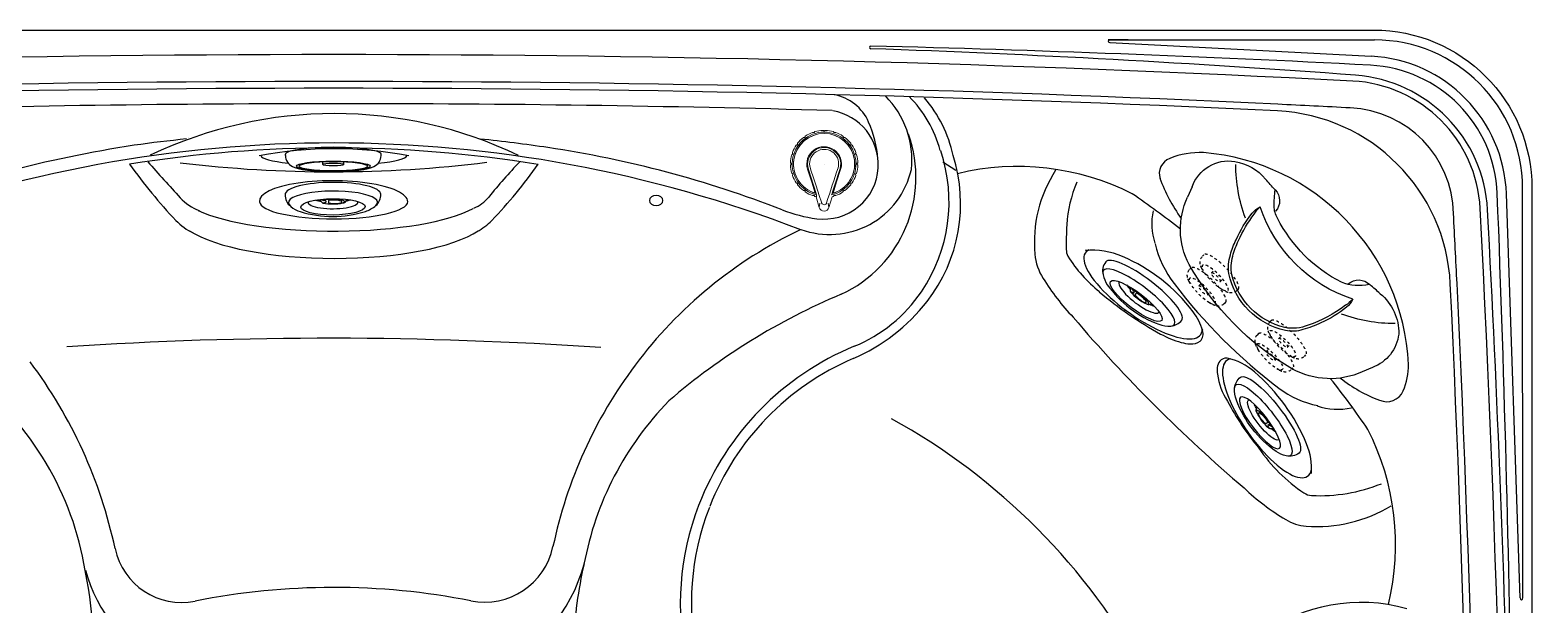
# Model space of a CAD drawing. Header units: inches. Extents: x 0 to 89, y -22 to 129.
# Drawn here: x 33.1 to 88.9, y 67.5 to 88.9 of the extents above; entities that cross this region are included whole.
import ezdxf

# ---------------------------------------------------------------- set-up
doc = ezdxf.new("R2010")
doc.units = ezdxf.units.IN
doc.header["$MEASUREMENT"] = 0
doc.linetypes.add('HIDDEN', pattern=[0.1875, 0.0625, -0.0625, 0.0625])
doc.layers.add('1', color=4, linetype='Continuous')
doc.layers.add('clean', color=1, linetype='Continuous')

# ---------------------------------------------------------------- blocks, each defined once
blk = doc.blocks.new('HIDMIN')
at = {"layer": '1', "color": 3, "linetype": 'HIDDEN', "ltscale": 0.5}
for p, q in [((0.236356685516391, 0.9010129556122166), (0.3163020652977622, 0.9007525774996168)), ((0.5058026160121543, 0.2273658355886639), (0.4253463749518502, 0.2276297921431407)), ((0.5171570719015506, -0.230719735823719), (0.4238435667347318, -0.23041359784132)), ((0.2304396751934306, -0.9025429581249043), (0.3103850549748017, -0.902803336237497))]:
    blk.add_line(p, q, dxfattribs=at)
for centre, radius, start, end in [((0.3096049180361007, 0.5890097520907176), 0.3114639775610698, 30.27087461294235, 88.76285393969697), ((0.2013169089681313, 0.4835603644320798), 0.4595934255637201, 14.60383785448276, 34.8240888564348), ((-1.668702907865274, -0.003677073623244098), 2.39204638395426, 348.1275426584984, 14.60383785448572), ((-0.1768695107352372, -0.3173067687629541), 0.867602068649197, 332.1339116837107, 348.1275426584984), ((0.3075017148589936, -0.5902531910280686), 0.3121760650329553, 270.5202515535206, 334.8692595429664)]:
    blk.add_arc(centre, radius, start, end, dxfattribs=at)
at = {"layer": '1', "color": 3, "linetype": 'HIDDEN', "ltscale": 0.5, "extrusion": (0, 0, -1)}
for centre, major_axis, ratio, start_param, end_param in [((0.2333981803549108, -0.0007650012563473751), (0.002958505489128493, 0.9017779568674892), 0.2588200079833026, 3.141586493185122, 6.283185305775769), ((0.5457577790245125, -0.00178977400734226), (0.002187163073893778, 0.6666662241523227), 0.2637641956731417, 8.735609790928956, 13.26143311362753), ((0.5114798439568489, -0.001676950117527554), (-0.005677227944686557, 0.2290427857061918), 0.2624851506142757, 3.141592653589542, 9.424777960769127)]:
    blk.add_ellipse(centre, major_axis=major_axis, ratio=ratio, start_param=start_param, end_param=end_param, dxfattribs=at)
blk = doc.blocks.new('M-JET')
at = {"layer": '1', "color": 3}
blk.add_line((0.668325927030196, -0.1699498365567251), (0.7626681535243165, -0.1699498365566683), dxfattribs=at)
at = {"layer": '1'}
for centre, radius, start, end in [((0.4606413107800336, 1.241504694744094), 0.5350833296088757, 41.31427020583877, 91.37735357126908), ((0.05017635314032987, 0.8807212454143496), 1.081568625623702, 17.2791514325658, 41.31427020583877), ((-2.799553300596699, -0.005733286730844611), 4.065988290642156, 342.7208485674342, 17.2791514325658), ((0.4616114841076637, -1.24654576890498), 0.529996226123443, 268.5324978352554, 323.2495683956618), ((0.163397270532414, -0.9274070177303315), 0.9629964193397427, 318.6467196641093, 342.7208485674373)]:
    blk.add_arc(centre, radius, start, end, dxfattribs=at)
at = {"layer": '1', "color": 3}
for centre, radius, start, end in [((-1.573447971192763, -0.0004851916829125003), 2.300539495803602, 12.43253099841732, 15.27026772647051), ((-1.552478291752323, -0.0004851916829125003), 2.300539495803602, 12.11154513120438, 16.4280170190976), ((2.328586929481617, -0.004171709372144505), 1.701467421604477, 167.0391293120788, 191.8275269342772), ((0.6416374491014949, 0.4081147637620006), 0.09223116684332205, 55.77666249890256, 95.75668968882906), ((0.7606191746555169, 0.3566944521147093), 0.09250898004031326, 123.222310274932, 167.0391293120756), ((0.6102738783359314, 0.352617055780172), 0.1558485063685145, 5.324063276921073, 57.71816651785442), ((0.7164428352609775, 0.424145636473952), 0.01187889115431023, 56.77768972505176, 123.222310274913), ((0.6210002636789795, 0.3277518089648197), 0.1473101878633822, 6.646560226044689, 46.2047719152308), ((-0.445179285214806, 0.06910086681693883), 1.231276034872796, 348.8049997518871, 7.14982592354835), ((-1.051081568360416, -0.003038109620547402), 1.853853554344349, 348.4836872359049, 11.51631276408866), ((0.498796769256046, -0.3188313497111039), 0.1715224839035704, 319.9043378714484, 349.0420292048416), ((0.1375016161018721, 0.4531242514560745), 1.05794841934391, 297.9844813647137, 303.5018700521883), ((-1.573447971192763, -0.0004851916829125003), 2.300539495803602, 345.0347705873045, 348.6312219911843), ((-1.552478291752323, -0.0004851916829125003), 2.300539495803602, 343.7971742042809, 349.0062916965898), ((1.155476880374238, -0.4459771968572568), 0.4973533153183822, 157.6380415717971, 169.0420292048383), ((0.7127994772204147, -0.2638624914541765), 0.01867905322874366, 13.78940941273339, 157.6380415717899), ((0.6589078401281085, -0.334578761205421), 0.1133106651707693, 303.501870052191, 340.0963048058276), ((-6.160343083201894, -1.950721203623573), 7.095795766319625, 12.92286605516942, 13.78940941273339)]:
    blk.add_arc(centre, radius, start, end, dxfattribs=at)
at = {"layer": '1'}
blk.add_ellipse((0.4479089009738004, 3.262979129203813e-05), major_axis=(0.0001294093216870351, -1.776400792199752), ratio=0.2521440560827259, start_param=3.141592653589793, end_param=6.282607469508048, dxfattribs=at)
at = {"layer": '1', "color": 3}
for centre, major_axis, ratio, start_param, end_param in [((0.7472735866924722, 0.001352268492212261), (-0.0003485044133302035, 1.655086482950343), 0.2575165989649531, 6.007199458804998, 9.756158088143565), ((0.7314773524744851, 4.980743341320704e-05), (0.0003860828975916774, 0.927458190431082), 0.2676186437424365, 3.108708292000126, 6.351347307790136), ((0.7246195881530184, 0.01392090259827228), (0, 0.3131717088179471), 0.2220556683473391, 5.440613275855194, 8.481483499261588)]:
    blk.add_ellipse(centre, major_axis=major_axis, ratio=ratio, start_param=start_param, end_param=end_param, dxfattribs=at)
blk.add_ellipse((0.9102649291999114, 0.0003626259792213204), major_axis=(-0.004993503256741862, 1.191305084608643), ratio=0.2553265635919512, dxfattribs=at)
blk = doc.blocks.new('HHPILLOW')
at = {"layer": '1', "color": 4, "linetype": 'Continuous'}
for p, q in [((-2.493662856348354, 4.753440000292542), (-2.105674256348355, 4.600845000292548)), ((-2.493535056348177, -4.721047999707391), (-2.104629956348356, -4.568089999707457))]:
    blk.add_line(p, q, dxfattribs=at)
for centre, radius, start, end in [((-3.119004480416805, 3.459933230967845), 1.436736548251412, 64.19870674311935, 144.2451829579542), ((-3.046013074246378, 1.97333275746886), 2.790709171274251, 17.21278817419931, 70.30863569432098), ((-2.775510644526026, 3.212609205210594), 1.860006189274408, 144.2451829579545, 185.5942556030285), ((-10.99441199381275, 2.407570811759829), 6.398227653638791, 0.8252452733079668, 5.594255603028535), ((-10.49181935035516, 0), 10.49181935035516, 345.3047972418675, 15.47362786403677), ((-4.010785977012585, 2.50816465960218), 0.5861228147119968, 180.8252452733078, 266.9136513492448), ((-7.360403336172316, -1.092366797708202), 4.530513219578506, 44.7353245835756, 52.33768680706847), ((-3.671249686693427, 1.427680425685203), 1.017060497694795, 75.13863876116727, 94.72266359589366), ((-4.229530244427762, -3.122801297396499), 5.59356530952322, 69.8471983880498, 81.54951745679234), ((-4.762941381420456, 1.481207604623073), 0.8739993319092445, 13.58559010926897, 44.7353245835756), ((-9.079296851456325, 0.002766516183061896), 5.43337025035915, 342.019837563144, 18.05253914430314), ((-3.656439884655223, -1.561218937882739), 3.930143527169514, 60.85987769514308, 69.8471983880498), ((-2.481550809332161, 0.5461660116369345), 1.517378378056258, 34.44500970583191, 60.85987769514308), ((-3.534976419895143, 0.01605033516303678), 2.690629813737361, 328.9514312109356, 31.06438648313755), ((-5.476981758617837, -1.002620195299642), 1.70341256026332, 301.6980798579719, 336.9533845754468), ((-2.51206816861577, -0.492755693265071), 1.554554322597792, 293.0023584904462, 325.5708079882411), ((-4.003316947791051, -2.480668104789078), 0.591956896565789, 93.7208307348171, 179.9264290603185), ((-4.133094337513969, 2.742415530218985), 5.170965863734945, 278.0715625138498, 295.5287253823751), ((-80.29190557129641, 1.855028273967328), 75.82065550482886, 356.3386680349637, 356.7224094113108), ((-3.709021773285203, -1.149635383012711), 1.264283361323205, 267.6769354812565, 283.8190420852181), ((-3.152735730338682, -1.832809565125114), 2.929212312086789, 290.9658518163026, 343.5656369317051), ((-2.737128605431531, -3.16569070989361), 1.897329023735506, 174.5894660761836, 226.1126998811895), ((-3.118934661575695, -3.349291592975266), 1.507594211195228, 231.7422641605146, 294.508790775817)]:
    blk.add_arc(centre, radius, start, end, dxfattribs=at)
at = {"layer": '1', "color": 3, "linetype": 'Continuous'}
for centre, radius, start, end in [((-8.343842003758988, 0.08990888871185021), 5.811248817310541, 24.91736302086631, 44.94840016262117), ((-8.62058809854521, 0.01949486940539913), 5.43499356366448, 333.4140667197293, 26.46126074836484), ((-3.452289777500983, 1.376618691446335), 1.111896364388132, 86.48936324076274, 105.9330261561958), ((-3.922225932262705, -2.198487745685124), 4.715708637488957, 69.3637612481715, 83.44877837011721), ((-3.754596085311849, -1.817334919903196), 4.299992489900039, 61.69831124189577, 69.6641410816807), ((-2.408811534261371, 0.6285570708679913), 1.508630504570383, 35.76937891369361, 62.6585324046079), ((-3.453319780722353, 0.01518371013122177), 2.716996479879117, 327.0779087548007, 33.38863537225082), ((-2.257117530451403, -0.7593286333198783), 1.291945886492554, 297.8632999343325, 327.0779087548007), ((-3.770839475062939, 1.593224760737822), 4.065192295565401, 275.4073437173614, 291.1400841040647), ((-3.751636236140003, 1.839408260139109), 4.289209647383383, 289.7146680394328, 299.2887159989647), ((-8.354160519047062, -0.05085203773216307), 5.823696528221809, 315.0702392536522, 335.0709258513776), ((-3.474919522467284, -1.533004503037127), 0.9249887945121534, 252.0318145650573, 275.4073437173614)]:
    blk.add_arc(centre, radius, start, end, dxfattribs=at)
blk = doc.blocks.new('AIRVALVE CAP HS')
at = {"layer": '1', "linetype": 'Continuous', "lineweight": 0}
for p, q in [((-0.1788493580715311, 1.615269485979539), (-0.2959970048483171, 1.214574535954888)), ((-0.2777343922738993, 1.150855100586327), (-0.294860864969408, 1.096951352038865)), ((0.2977852359560131, 1.21419451532077), (0.1811505744724826, 1.615039086022712)), ((0.2959660349752937, 1.096716688735867), (0.2788780662487937, 1.150635071566128)), ((-0.294860864969408, 1.096951352038865), (-0.2958833206980245, 1.096157593048304)), ((0.2969984819474547, 1.095916915828624), (0.2959660349752937, 1.096716688735867)), ((0.000117008214246539, 0.0001543075051131382), (0.000117008214246539, 0.0001543075051131382)), ((0.000117008214246539, 0.0001543075051131382), (0.003669376972240457, 0.0001543075051131382)), ((0.5846159726989981, 0.1862682341678195), (0.5846157893677884, 0.186268380832793))]:
    blk.add_line(p, q, dxfattribs=at)
at = {"layer": '1', "color": 3, "linetype": 'Continuous', "lineweight": 0}
for p, q in [((-0.1538060653199409, 1.451405822523775), (-0.1788493580715311, 1.615269485979539)), ((0.1560400817484435, 1.451405822523775), (0.1810833745000338, 1.615269485979539)), ((-0.5187772029038769, 0.1419535509038923), (-0.5322212285053212, 0.07527742395512149))]:
    blk.add_line(p, q, dxfattribs=at)
at = {"layer": '1', "linetype": 'Continuous', "lineweight": 0, "const_width": 0.0002952755905511812, "flags": 128}
for points in [[(-0.2959970043847449, 1.214574525085801), (-0.2853896252554335, 1.210569838014955), (-0.2815481396325907, 1.203036905036036), (-0.2788787638027941, 1.191725295708714), (-0.2773802144474899, 1.173838402339634), (-0.2777343920226656, 1.150855121177791)], [(0.6131857593250487, 0.1953368410731642), (0.6086267886573324, 0.193889807789418), (0.5990410960587411, 0.1908472062711439), (0.5916127718713682, 0.1884893101764291), (0.5866166295872404, 0.1869034034969559), (0.5846159360327619, 0.1862683441665496)]]:
    blk.add_lwpolyline(points, dxfattribs=at)
at = {"layer": '1', "color": 3, "linetype": 'Continuous', "lineweight": 0, "const_width": 0.0002952755905511812, "flags": 128}
for points in [[(-0.1534824215587065, 1.450949254464753), (-0.1537773189853482, 1.451260330871172), (-0.1538060653199409, 1.451405822523775)], [(-0.6186021576224903, 0.1774408728089156), (-0.6173800717401292, 0.1770723953989375), (-0.613457517053817, 0.1758896707285373), (-0.6043929617683261, 0.1731565323019879), (-0.5969308313048316, 0.1709065632938191), (-0.5919116259537844, 0.169393164110069), (-0.5899009225149427, 0.1687869061136169)]]:
    blk.add_lwpolyline(points, dxfattribs=at)
at = {"layer": '1', "color": 3, "linetype": 'Continuous', "lineweight": 0, "flags": 128}
for points in [[(0.5321998774114576, 0.07571886781306603), (0.5234266111394135, 0.1235424956299056), (0.5096337879378154, 0.1721066665000706), (0.488923057532574, 0.2339795457261005), (0.3935716056031566, 0.5192088725261428), (0.2988534494026425, 0.804383894275837), (0.179801033492879, 1.168190262975621), (0.1006559206216195, 1.415218960741981), (0.09450872769959062, 1.438449325129547), (0.07880336492983986, 1.473098717721669), (0.05345995376350743, 1.496217768928901), (0.02498243436886582, 1.50821284913804), (-0.006576057674465119, 1.511275934058538), (-0.03857209761207514, 1.503500614274238), (-0.0655964890819547, 1.48649444871662), (-0.08529267628689752, 1.460470785942178), (-0.09071871909794993, 1.443209866538076)], [(-0.2958833206980245, 1.096157593048304), (-0.3140046396923424, 1.038959793802164), (-0.3865051688267016, 0.8101732167642197), (-0.5899008858486923, 0.1687869794460966)], [(0.5846159726989981, 0.1862682341678195), (0.5665288816426113, 0.2434768866219201), (0.4941677208982611, 0.4723074998178163), (0.2969984819474547, 1.095916915828624)]]:
    blk.add_lwpolyline(points, dxfattribs=at)
at = {"layer": '1', "linetype": 'Continuous', "lineweight": 0, "flags": 128}
for points in [[(0.278878061276103, 1.150635050386732), (0.2794273582639164, 1.185616699609071), (0.2816395793748114, 1.198362545701301), (0.2851078393091768, 1.207511066683473), (0.2906733533492201, 1.213466104557035), (0.2977852295255587, 1.214194516142364)], [(-0.6186021576224903, 0.1774408728089156), (-0.6117777997913834, 0.1989411877687814), (-0.463438023425141, 0.6663874977891169), (-0.3310661392631147, 1.083670243969891)], [(0.3321684856605742, 1.083404413707456), (0.4616760029120144, 0.6741663879267179), (0.6131857593250487, 0.1953368410731642)]]:
    blk.add_lwpolyline(points, dxfattribs=at)
at = {"layer": '1', "linetype": 'Continuous', "lineweight": 0}
for centre, radius, start, end in [((0.001117008214251314, 1.56265430750512), 0.1874999999999997, 16.22353199196328, 163.7031294202729), ((0.000117008214246539, 0.0001543075051131382), 1.183770972760755, 103.574952891569, 76.37974904376136), ((0.000117008214246539, 0.0001543075051131382), 1.250000000000001, 110.0289698214418, 123.9710301785593), ((-0.4211515687719469, 1.155763577995771), 0.02, 49.81266130039047, 110.0289425143228), ((-0.3880878592087242, 1.194906736899611), 0.03123861609227018, 229.8126613003939, 346.1878827295945), ((-0.3383308685905604, 1.182674089448), 0.02, 105.9716015156577, 166.1878827295829), ((0.000117008214246539, 0.0001543075051131382), 1.250000000000001, 103.7031294202727, 105.9710301785596), ((0.000117008214246539, 0.0001543075051131382), 1.25, 74.02896982144125, 76.22353199196358), ((0.3385648850190677, 1.182674089448), 0.02, 13.81211727041714, 74.02839848434232), ((0.3883218756372315, 1.194906736899611), 0.03123861609227018, 193.8121172704055, 310.1873386996052), ((0.4213855852004542, 1.155763577995771), 0.02, 69.97105748567634, 130.1873386996095), ((0.000117008214246539, 0.0001543075051131382), 1.25, 56.02896982144161, 69.97103017855898), ((0.000117008214246539, 0.0001543075051131382), 1.250000000000001, 146.0289698214416, 159.9710301785591), ((0.000117008214246539, 0.0001543075051131382), 1.135770972760755, 105.0532101769551, 74.9012766070337), ((0.000117008214246539, 0.0001543075051131382), 1.133000000000001, 106.9960863393739, 72.95799060442629), ((-1.019946516370624, 0.6874463893826004), 0.02, 85.81266130039054, 146.0289425143229), ((-1.016205184968726, 0.738548231016658), 0.03123861609227018, 265.8126613003946, 22.18788272959447), ((-0.9687607642011358, 0.7578982366259126), 0.02, 141.971601515658, 202.1878827295828), ((0.000117008214246539, 0.0001543075051131382), 1.250000000000001, 128.0289698214417, 141.9710301785591), ((-0.7576361204776987, 0.9690248850114642), 0.02, 67.81266130039064, 128.028942514323), ((-0.7382865653595161, 1.016469489507443), 0.03123861609227018, 247.8126613003943, 4.187882729594248), ((-0.6871847592521334, 1.02021130612701), 0.02, 123.9716015156578, 184.1878827295828), ((-0.378150721108355, 1.272137034647287), 0.1942593344881468, 284.0270538947814, 295.0552903304222), ((0.4108172062823741, 1.360153356326705), 0.2877074877307231, 246.6962441388969, 254.1354879149577), ((0.6874187756806407, 1.02021130612701), 0.02, 355.8121172704172, 56.02839848434221), ((0.7385205817880234, 1.016469489507443), 0.03123861609227018, 175.8121172704058, 292.1873386996057), ((0.757870136906206, 0.9690248850114642), 0.02, 51.97105748567702, 112.1873386996101), ((0.000117008214246539, 0.0001543075051131382), 1.25, 38.02896982144198, 51.97103017855917), ((0.9689947806296431, 0.7578982366259126), 0.02, 337.8121172704172, 38.02839848434205), ((1.016439201397233, 0.738548231016658), 0.03123861609227018, 157.8121172704055, 274.1873386996054), ((1.020180532799131, 0.6874463893826004), 0.02, 33.97105748567706, 94.18733869960946), ((0.000117008214246539, 0.0001543075051131382), 1.25, 20.02896982144193, 33.97103017855873), ((-1.229112281693276, 0.04368995764852457), 0.02, 177.9716015156581, 238.1878827295828), ((0.000117008214246539, 0.0001543075051131382), 1.250000000000001, 164.0289698214422, 177.9710301785594), ((-1.256121976453642, 0.0001483434386386762), 0.03123861609227018, 301.812661300394, 58.1878827295943), ((-1.182405987276653, 0.3385909561340128), 0.02, 103.8126613003904, 164.0289425143229), ((-1.19463910717603, 0.3883478305995425), 0.03123861609227018, 283.8126613003947, 40.18788272959432), ((-1.155496262217682, 0.4214119118300204), 0.02, 159.971601515658, 220.1878827295828), ((-2.85842574498929e-07, 1.909814592693238e-06), 0.6435470933491265, 163.9950592792689, 17.66966125211469), ((1.194873123604538, 0.3883478305995425), 0.03123861609227018, 139.8121172704057, 256.1873386996053), ((1.155730278646189, 0.4214119118300204), 0.02, 319.8121172704169, 20.02839848434199), ((1.18264000370516, 0.3385909561340128), 0.02, 15.97105748567705, 76.1873386996096), ((0.000117008214246539, 0.0001543075051131382), 1.25, 2.028969821441414, 15.97103017855925), ((1.256355992882149, 0.0001483434386386762), 0.03123861609227018, 121.8121172704057, 238.187338699606), ((1.229346298121783, 0.04368995764852457), 0.02, 301.8121172704172, 2.028398484341848), ((-1.229111868261882, -0.04339301430914588), 0.02, 121.8126613003902, 182.0289425143233), ((0.000117008214246539, 0.0001543075051131382), 1.250000000000001, 182.028969821443, 195.9710301785601), ((-1.182402773728668, -0.3382935692997293), 0.02, 195.971601515658, 256.1878827295828), ((-1.19463542118028, -0.3880505599178861), 0.03123861609227018, 319.8126613003942, 76.18788272959452), ((-1.155492262276454, -0.4211142694810945), 0.02, 139.8126613003901, 200.0289425143231), ((0.000117008214246539, 0.0001543075051131382), 1.25, 200.0289698214427, 213.9710301785598), ((0.000117008214246539, 0.0001543075051131382), 1.25, 326.0289698214427, 339.9710301785595), ((1.194869437608787, -0.3880505599178861), 0.03123861609227018, 103.8121172704055, 220.1873386996058), ((1.155726278704961, -0.4211142694810945), 0.02, 339.9710574856769, 40.18733869960953), ((1.182636790157176, -0.3382935692997293), 0.02, 283.8121172704172, 344.0283984843421), ((0.000117008214246539, 0.0001543075051131382), 1.249999999999999, 344.0289698214426, 357.9710301785594), ((1.229345884690389, -0.04339301430914588), 0.02, 357.9710574856767, 58.18733869960985), ((-1.01993999040765, -0.6871474599613094), 0.02, 213.9716015156583, 274.1878827295824), ((-1.016198173788098, -0.738249266068685), 0.03123861609227018, 337.8126613003942, 94.18788272959466), ((-0.9687535692921188, -0.7575988211868605), 0.02, 157.8126613003901, 218.028942514323), ((0.000117008214246539, 0.0001543075051131382), 1.25, 218.0289698214423, 231.9710301785603), ((-0.7576269209065174, -0.9687234649102692), 0.02, 231.9716015156576, 292.1878827295824), ((-0.7382769152972628, -1.016167885677866), 0.03123861609227018, 355.8126613003942, 112.1878827295946), ((-0.6871750736631981, -1.019909217079764), 0.02, 175.8126613003901, 236.0289425143229), ((0.000117008214246539, 0.0001543075051131382), 1.25, 236.0289698214425, 249.9710301785599), ((0.000117008214246539, 0.0001543075051131382), 1.249999999999999, 290.0289698214418, 303.9710301785593), ((0.6874090900917054, -1.019909217079764), 0.02, 303.9710574856768, 4.187338699609864), ((0.7385109317257701, -1.016167885677866), 0.03123861609227018, 67.81211727040537, 184.1873386996058), ((0.7578609373350247, -0.9687234649102692), 0.02, 247.8121172704176, 308.0283984843423), ((0.000117008214246539, 0.0001543075051131382), 1.25, 308.0289698214418, 321.9710301785592), ((0.968987585720626, -0.7575988211868605), 0.02, 321.971057485677, 22.18733869960988), ((1.016432190216605, -0.738249266068685), 0.03123861609227018, 85.81211727040534, 202.1873386996059), ((1.020174006836157, -0.6871474599613094), 0.02, 265.8121172704176, 326.0283984843417), ((-0.4211405961106607, -1.155458962926843), 0.02, 249.9716015156579, 310.1878827295824), ((-0.3880765148801686, -1.194601807885206), 0.03123861609227018, 13.81266130039426, 130.1878827295943), ((-0.3383196404146531, -1.182368687985814), 0.02, 193.8126613003905, 254.0289425143234), ((0.000117008214246539, 0.0001543075051131382), 1.249999999999999, 254.0289698214429, 267.9710574856726), ((-0.04343031360001248, -1.229074568971029), 0.02, 267.9710574856767, 328.1873386996096), ((0.0001110441477720769, -1.256084677162789), 0.03123861609227018, 31.81211727040548, 148.1873386996056), ((0.04365265835765797, -1.229074982402423), 0.02, 211.8121172704172, 272.0283984843418), ((0.000117008214246539, 0.0001543075051131382), 1.249999999999999, 272.0283984843426, 285.9710301785596), ((0.3385536568431604, -1.182368687985814), 0.02, 285.9710574856766, 346.1873386996094), ((0.3883105313086759, -1.194601807885206), 0.03123861609227018, 49.81211727040569, 166.1873386996057), ((0.421374612539168, -1.155458962926843), 0.02, 229.8121172704175, 290.0283984843422)]:
    blk.add_arc(centre, radius, start, end, dxfattribs=at)
at = {"layer": '1', "color": 3, "linetype": 'Continuous', "lineweight": 0}
for centre, radius, start, end in [((-80.26091298233668, 27.09473762174269), 84.17399116018414, 341.3247840268964, 342.2574474058453), ((0, 0), 0.6135727592357708, 164.0327219971692, 17.67275002280167), ((2.27896072715339e-05, -0.005193919149419912), 0.5382929795917775, 171.4024202336356, 8.645103943330112)]:
    blk.add_arc(centre, radius, start, end, dxfattribs=at)
blk = doc.blocks.new('SDRE51EE')
at = {"layer": '1', "linetype": 'Continuous'}
for p, q in [((46.94243, 90.081552), (46.94243676925181, 90.13347020946985)), ((50.49242999999996, 90.081445), (50.49243199997339, 90.13347630787162))]:
    blk.add_line(p, q, dxfattribs=at)
at = {"layer": '1', "color": 3, "linetype": 'Continuous'}
for p, q in [((48.32783716668303, 89.75133262746806), (48.32783716668303, 89.85718610929976)), ((49.10554193325868, 89.75133262746806), (49.10554193325868, 89.85718610929976))]:
    blk.add_line(p, q, dxfattribs=at)
at = {"layer": '1', "linetype": 'Continuous'}
for centre, radius, start, end in [((47.3942951239766, 90.08788931373796), 0.4519095615405853, 180.8035086300546, 244.706085853838), ((50.04969493444351, 90.08611909841943), 0.4427597378593824, 293.2466922923245, 359.3951322487706)]:
    blk.add_arc(centre, radius, start, end, dxfattribs=at)
for centre, major_axis, ratio, start_param, end_param in [((48.7174343846126, 90.13347325867073), (1.774997615360789, 3.049200884674974e-06), 0.1449200774034251, 6.283179487805586, 9.42477796076938), ((48.71269288729604, 89.74697343180787), (-1.567779278787043, 0), 0.1629126354198488, 0.2681399657755952, 2.873452687814198)]:
    blk.add_ellipse(centre, major_axis=major_axis, ratio=ratio, start_param=start_param, end_param=end_param, dxfattribs=at)
at = {"layer": '1', "color": 3, "linetype": 'Continuous'}
for centre, major_axis, ratio in [((48.71772927952588, 89.68690787437833), (-1.371380885916664, 0), 0.1409333632110347), ((48.71668954997085, 89.68898631934258), (-1.272608569049339, 0), 0.1388078879962464), ((48.71668954997085, 89.75133262746806), (-0.3888523832878263, 0), 0.1336111704870805)]:
    blk.add_ellipse(centre, major_axis=major_axis, ratio=ratio, dxfattribs=at)
blk = doc.blocks.new('65S5R')
at = {"layer": '1', "color": 3, "linetype": 'Continuous'}
for p, q in [((72.23753398406919, -85.88925041442653), (72.24021877766194, -101.101095729302)), ((72.33747978406919, -85.88758141442653), (72.84246894921571, -100.8828505236268)), ((87.5634469840692, -106.5014195144265), (77.86437625794969, -105.9973219393772)), ((87.57197098406917, -106.6001250144265), (77.7402186919995, -106.6001250144265))]:
    blk.add_line(p, q, dxfattribs=at)
for centre, radius, start, end in [((72.67940444104133, -79.60084788424734), 0.05002823141262165, 1.519342733856552, 180.624791419375), ((870.3492613534693, -69.56976444143933), 797.7829554385158, 180.7204781019591, 182.2502577887366), ((804.092669169866, -61.23499916068553), 731.5939535054194, 181.4380730578663, 183.0599771094799), ((78.83426380668482, -100.0055079088081), 5.3, 183.0599771094774, 265.740327290492), ((77.7402186919995, -101.1001250144265), 5.5, 180.0101123392298, 270), ((78.13946610878784, -100.7044658508399), 5.3, 181.9287961463759, 267.0247975589235), ((78.14767602214394, -100.6990193263412), 4.97, 182.2502577887358, 267.0496646218818), ((112.2244048897016, 348.289057009832), 454.8363371932647, 265.7403272904937, 268.0097047426337), ((114.113468114607, 597.1424726958533), 703.7376911453479, 267.0496646218834, 268.5597041383196), ((96.42599600362573, -106.3228734625106), 0.05001911240605591, 268.6756874251768, 87.88842898081356), ((87.56588752091997, -106.5509295621646), 0.04957016287187815, 277.0493554382853, 92.82204065677504)]:
    blk.add_arc(centre, radius, start, end, dxfattribs=at)
blk.add_ellipse((72.28750688406919, -85.88841591442653), major_axis=(0.00127679489195364, -0.07645912936655902), ratio=0.6535897075210078, start_param=1.570796326794897, end_param=4.71238898038469, dxfattribs=at)
blk = doc.blocks.new('2010TEMPO')
at = {"layer": '1', "color": 3, "linetype": 'Continuous'}
for p, q in [((73.88667190000069, 88.50473339998939), (73.14537790000077, 88.50480139998933)), ((39.02691790000063, 84.86262739998938), (39.02754090000076, 84.86284339998929)), ((49.74819090000074, 84.8676613999894), (49.74866290000068, 84.86749839998936)), ((67.00907290000077, 83.97606939998934), (67.48622290000071, 83.67369339998936)), ((73.74312390000068, 78.43256439998936), (73.77667390000079, 78.47681639998939))]:
    blk.add_line(p, q, dxfattribs=at)
at = {"layer": '1', "color": 4, "linetype": 'Continuous'}
blk.add_lwpolyline([(5.875, 88.87114139999017), (82.99553290000063, 88.87114139999017, -0.4142135623730947), (88.87053290000063, 82.99614139999017), (88.87053290000063, 5.875, -0.4142135623730958), (82.99553290000063, 0), (5.875, 0, -0.4142135623730995), (0, 5.875), (0, 82.99614139999017, -0.4142135623730957)], format="xyb", close=True, dxfattribs=at)
at = {"layer": '1', "color": 3, "linetype": 'Continuous'}
for centre, radius, start, end in [((44.41120440000213, -641.1712085403569), 729.1285728575962, 87.02772883871556, 92.97227116128447), ((44.41120440000009, -638.6939678568692), 725.6546882568588, 87.23345903961, 92.76654096022047), ((81.95924402665992, 81.98421752664865), 4.999008808483874, 2.972271161342996, 87.02772883871556), ((62.65246859666308, 84.74871403726479), 1.751601684836112, 23.61529031214681, 79.47405638238409), ((62.51441606637127, 84.05113612697153), 3.3480741226334, 353.9542769152049, 45.08094731313403), ((62.67597049457936, 83.27633686693741), 4.385860819973987, 14.87476481130171, 45.4124103204717), ((44.67412952481413, -557.1857321190267), 643.322591514385, 88.37655612104027, 91.62344387895975), ((62.59050297577323, 83.87418221624205), 2.025269440723249, 356.6992241287607, 80.56123302553853), ((62.65083298514605, 83.18835129052582), 4.850932238568326, 12.24747762047941, 40.66125848146909), ((44.47386708267891, -637.3838893845353), 724.3431121816849, 87.0202217672196, 87.23340815938461), ((81.95614399069632, 81.97899751321336), 4.00455160710926, 1.087789587973527, 87.54386018258234), ((44.42732836968298, 69.93155493977088), 15.83671175996249, 64.40107443803944, 115.5427502977229), ((60.31842948356325, 83.72825556940359), 4.298967788502801, 4.698439394175328, 23.61529031214681), ((44.37923712247766, 31.25083813928143), 53.85000829217476, 95.79058339499615, 97.86694632763334), ((44.37923712247766, 31.25083813928143), 53.85000829217476, 81.48110219690122, 84.16993926465116), ((44.40678868508644, 36.49255867831278), 48.18494542308592, 68.9230816040915, 111.0430714180926), ((44.40096143806363, 36.9268492862368), 48.236997963019, 98.81534263876414, 110.485914300872), ((44.39287959917056, 37.14785989983943), 47.34753828047106, 80.7687887517516, 99.1903341192878), ((44.41520005829602, 69.65266725230606), 14.80650970945509, 79.18380555205124, 100.8161944479487), ((46.35148359134041, 44.41773838386678), 40.5362177656266, 68.73658303938872, 81.48110219690122), ((61.29122366860929, 82.4942817407873), 5.949688099441885, 325.849440281541, 18.52271825425827), ((61.75764746117966, 82.4237819747409), 5.912342350924273, 322.178764057108, 17.66005314716093), ((76.56997835113862, 81.20037335232837), 3.12116773625484, 88.01406337846285, 111.44876985284), ((76.00087117363955, 76.0439007136207), 8.303432460337362, 2.85675495952542, 85.32147748105999), ((52.43782534126035, 94.97853032635203), 19.14255378869461, 215.4047751564358, 223.4875169105488), ((108.3529082213868, 146.2644826186594), 94.32712952138442, 221.3238034326619, 222.4123506113111), ((44.33258669331053, 130.8751326182839), 47.26800334519985, 263.1617016060381, 277.0010999507944), ((67.51923210184759, 68.62075032357518), 22.3321263897925, 136.5442334536, 141.0265269158791), ((37.65466641350326, 93.9666328077144), 17.52525184285532, 316.0550653595965, 324.8923570713531), ((62.81412629839588, 84.38527176164689), 3.10660280851925, 249.7712481062793, 347.2283953143412), ((62.59194211019553, 83.87409921672042), 2.02382791486282, 262.5392773725787, 356.6992241287607), ((69.7849133323682, 74.38672148394278), 9.418454494284926, 63.14050638113081, 103.7007474973988), ((75.27149067898517, 81.00451397891788), 4.86590474512777, 146.8690764878325, 185.3876439500413), ((75.65163558145832, 83.537849236704), 0.6097643531517107, 111.44876985284, 197.9224710955146), ((76.54521889485659, 81.33445643484333), 4.943456071114858, 157.5554531388938, 176.4406280281508), ((80.74199152858137, 85.41311854545495), 6.031138069157589, 199.7901936091457, 215.8678450197596), ((40.05307196344461, 83.87115817916413), 1.81878088476776, 222.4123506113111, 249.4363592810716), ((49.11057192219619, 83.51368293931762), 1.346518240061845, 291.6158775902308, 321.0265269158791), ((55.20896027898334, 55.21612381432328), 33.38988212078036, 51.87178283222687, 55.66845969855254), ((63.0413610605201, 87.30595293579518), 5.484983407185917, 248.7365830393887, 262.5392773725787), ((77.03732849455355, 81.67356296767764), 2.273997633947261, 167.7138777607752, 198.3636627146295), ((-638.0355011606141, 44.47022740068951), 724.9703888078568, 2.766461221400153, 2.971729489286346), ((-641.1936458207688, 44.43630958614335), 729.1260332216016, 357.027709137534, 2.972271161342996), ((40.14334177589762, 83.31820519272378), 2.198012000468885, 223.5180488772208, 244.6778663920075), ((48.79096547973336, 83.18737443636383), 2.026858507343615, 297.4247802948258, 316.9857412425247), ((68.87099929743863, 66.49099355123519), 16.58766172744982, 115.5527112540341, 143.1933305902301), ((83.65901229112501, 80.8919585722241), 12.07099848370092, 176.4406280281508, 180.7970891922353), ((78.77568757249992, 81.88365653747951), 4.004442555673979, 193.7050718535553, 217.3216717228943), ((72.48164616962231, 80.7414030321629), 2.063680671873683, 185.3876439500413, 211.8778841642293), ((72.21536410709928, 80.73274620313259), 0.6262428140403742, 180.7970891922353, 204.4630192412736), ((76.17226510161709, 83.35264203887846), 5.364978827462247, 212.4572814180021, 231.3918499944872), ((72.52006951139356, 77.75092104774649), 2.948269296741336, 66.82783136996993, 94.33921902352527), ((71.14144404181093, 74.53002680618272), 6.451805781597806, 37.01999525607711, 66.82783136996993), ((61.60099962446998, 82.28414874989744), 5.57536602329661, 292.3887727769755, 325.849440281541), ((78.34769640768309, 84.38955695968264), 8.971616143078569, 211.8778841642293, 223.5454779216688), ((82.1018000468141, 90.24869808680887), 14.47421523747461, 230.0638136622763, 241.0293875213478), ((91.73718774595864, 91.76542360756287), 20.30320960026825, 217.3216717228943, 232.8672057442155), ((-638.7161786498333, 44.43617505295003), 725.6519165498343, 357.2334488475783, 2.76655278828245), ((60.94747688913185, 83.05269577721128), 6.937968465427183, 293.2184746458956, 322.178764057108), ((115.0963258376273, 115.1529101217334), 56.88202213618631, 220.5029824697159, 229.5410415203449), ((74.47456686187002, 77.04353920762355), 2.277185759871749, 17.01948414003861, 37.01999525607711), ((76.75467293600445, 80.59054602742219), 3.434664995667177, 241.0293875213478, 254.7641097396245), ((76.2612737950044, 77.59291846560677), 0.4083020499329234, 317.7503185166804, 17.56683305479905), ((67.71106091267507, 67.45178009046435), 10.46620525245298, 112.3887727769756, 158.8680240791963), ((76.3664282880793, 79.16509796408229), 1.957290267332469, 254.7641097396245, 264.7875817455527), ((76.23901674456988, 77.76843465480329), 0.5548273976258383, 264.7875817455527, 305.7924387114783), ((19.03813920032644, 65.9511239113848), 17.64111756559306, 11.99823655959336, 36.9364831269994), ((69.29274085980978, 66.17541398003777), 17.11440304079875, 143.1933305902301, 168.1326275760294), ((67.59036745352478, 67.56746261835315), 9.911970437568858, 113.2184746458957, 158.585373766788), ((77.77122933412238, 76.24753071431053), 0.5885379402227592, 145.8060861178846, 195.6268674909026), ((77.54651072907973, 76.33834739760994), 0.3553296814174074, 88.52536876599213, 137.5258568015514), ((77.0283628553409, 74.38667735487525), 2.366377330526837, 49.19240825674284, 77.12488702941864), ((81.85348835764967, 76.4507437632318), 2.440506275659641, 336.3904169108681, 0.1641690621118903), ((79.49211429128036, 76.36958612378328), 2.304811884458239, 186.992606831973, 213.5315401318229), ((73.89135546499779, 70.75339269345818), 7.166541160851345, 22.560779299217, 49.19240825674284), ((55.20896027898334, 55.21612381432328), 33.38988212078036, 34.32624572837314, 38.33596343832101), ((85.01384153342042, 79.97005350569214), 5.166140093736775, 231.0534207512323, 249.6199663639805), ((81.64243447019999, 78.43363466251787), 3.580750445776018, 232.8672057442155, 258.4202099394423), ((83.47809347079078, 75.74064762731905), 0.6674923738860183, 246.7642030998516, 336.3904169108681), ((86.55372469803615, 79.83193042714697), 10.15464690580345, 207.7969471084546, 219.6961298461646), ((81.65557481252608, 77.16810526564336), 2.378247278586345, 251.3960141273183, 282.4869254610518), ((74.29920323877423, 69.74893781441506), 9.510031855407744, 346.6301990725875, 26.85419904579616), ((83.78190422095258, 76.74167559302953), 6.078515543108235, 213.9615368228069, 236.3185581165089), ((78.299728385545, 72.58488169559462), 2.392852464302278, 355.6881446124984, 22.560779299217), ((80.9947286538586, 77.71770851355836), 6.13409809963768, 267.1615033236765, 291.9525933422305), ((84.35684020732333, 78.37604103990509), 8.965256429668058, 226.4985460683973, 238.9747648657821), ((80.71842206578299, 72.14495313939142), 0.554497057365808, 236.3185581165089, 267.1615033236765), ((67.5626823269356, 67.53954816014186), 10.29620193350856, 159.0259119004413, 290.9743767433479), ((67.59036621790096, 67.56724520192324), 9.912204353561808, 158.8497858469996, 291.1503169380096), ((80.89701997952238, 75.73454430311267), 5.297368222569032, 265.5704700249612, 301.3220643538585), ((80.62041346912952, 72.16378198129826), 1.715908363729152, 238.9747648657821, 265.5704700249612), ((50.00116247827077, 70.22931494090415), 2.59851428392981, 258.8494386324892, 348.1326275760293), ((38.76497350480008, 70.14355740736835), 2.52629402574433, 191.9982365595934, 281.3027134417931), ((17.4479238678432, 65.27562123510734), 18.08559987377791, 354.4596981722344, 11.24632464945913), ((69.70594873197479, 65.38641624933723), 16.42307430951106, 167.1043810779592, 177.4564376646817), ((44.41361995455759, 41.88180913292763), 26.29442113266579, 78.84943863248921, 101.3027134417931), ((82.53240931387336, 61.34775542727834), 6.272552939564231, 74.32151785964236, 126.323451335986)]:
    blk.add_arc(centre, radius, start, end, dxfattribs=at)
at = {"layer": '1', "color": 2}
for centre, radius, start, end in [((44.41119940000067, -640.376522518834), 727.0852831800554, 87.23985841070862, 92.76014158929135), ((79.09893322568473, 79.12391577632627), 6.749167477885944, 2.760132659618459, 87.23985841070862), ((61.2221305107073, 83.4043039496554), 4.791343235394832, 294.9486058444837, 19.50657409951214), ((-640.4138776939438, 44.4356978541382), 727.0976647624174, 357.2399434590424, 2.760132659618459), ((72.54059839642696, 56.85953103103589), 24.06877743322023, 112.7236591482059, 130.7039286618293), ((44.18118593154236, -70.14546491856845), 147.5733401494545, 86.06219077511348, 93.76131965959935), ((23.87631206598599, 66.95299689244735), 11.46020423952313, 9.288850622250955, 51.95334137837968), ((65.26350480560745, 66.88316212473558), 11.76851300401245, 135.6772075280221, 169.4525184773627), ((53.54222639996374, 53.48404373607138), 23.93387711069703, 28.54966671807379, 61.1223496630957), ((40.48075690934957, 70.19142420295384), 5.453544980597408, 194.5584235281291, 244.4974463952069), ((48.01610224557635, 70.534308123041), 5.871493237702177, 292.2953931723491, 345.3069844979898)]:
    blk.add_arc(centre, radius, start, end, dxfattribs=at)
at = {"layer": '1', "color": 3, "linetype": 'Continuous'}
for centre, major_axis, ratio, start_param, end_param in [((44.41520005829602, 84.22539786493303), (-2.720001026512363, 0), 0.1384134910710988, 0.04687992908220649, 0.896249896961286), ((44.41520005829602, 84.22539786493303), (-2.720001026512363, 0), 0.1384134910710988, 2.220650827640578, 3.094712724507598), ((44.40392771055622, 82.51405633806871), (-2.749631554445088, 0.01323493807933929), 0.2777860612688148, 3.135347325686395, 6.463444981473908), ((44.40509908250101, 82.50082139998938), (-2.748460182500338, 0), 0.2324813874250847, 0.01139433224917841, 3.141592653589793), ((44.39546090000067, 82.84400172880885), (-5.684554561416581, 0.006026273020747509), 0.2531568842329627, 0.4883410669617989, 2.717608887622668), ((44.40122965000137, 82.1246823772542), (-5.87174225000075, 0.0111172499991774), 0.294850543919625, 0.4291862918035064, 2.725248947766462), ((74.43601201675665, 79.08123688447711), (-2.137169116755985, 1.520921515512285), 0.3330206409947128, 6.08046625440381, 9.66303250017186), ((79.05020311747535, 74.45984712992345), (-1.492851217474595, 2.152717270065864), 0.3395447952319059, 6.140920070051409, 9.724705190800622)]:
    blk.add_ellipse(centre, major_axis=major_axis, ratio=ratio, start_param=start_param, end_param=end_param, dxfattribs=at)
at = {"layer": '1', "extrusion": (0, 0, -1)}
blk.add_ellipse((56.37259983671288, 82.54016054494093), major_axis=(0.2500000000000001, 0), ratio=0.752466024246587, dxfattribs=at)
at = {"layer": '1', "color": 3, "linetype": 'Continuous', "rotation": 180}
blk.add_blockref('65S5R', (160.7654729840692, -18.0965414144257), dxfattribs=at)
at = {"layer": '1', "linetype": 'Continuous'}
blk.add_blockref('SDRE51EE', (-4.325705699999617, -5.873300841202763), dxfattribs=at)
at = {"layer": '1', "color": 1, "linetype": 'Continuous', "xscale": -1, "rotation": 44.99999999999082}
blk.add_blockref('HHPILLOW', (77.85684607697453, 77.92274793624063), dxfattribs=at)
at = {"layer": '1'}
for name, p, rotation in [('M-JET', (44.37614107006993, 83.21581870735406), 270.181004997733), ('M-JET', (74.7357035900095, 79.53576519298144), 232.5142461380337), ('HIDMIN', (80.00170958198692, 77.61578078286027), 225.0000000000046), ('HIDMIN', (79.5287931112207, 77.12923983300823), 225.0000000000046)]:
    blk.add_blockref(name, p, dxfattribs=dict(at, rotation=rotation))
at = {"layer": '1', "xscale": -1}
for name, p, rotation in [('HIDMIN', (77.50062106292626, 80.05627893149062), 45.00000000000462), ('HIDMIN', (77.02770459216003, 79.56973798163858), 45.00000000000462), ('M-JET', (79.49563394176084, 74.84630148287795), 37.69218268987667)]:
    blk.add_blockref(name, p, dxfattribs=dict(at, rotation=rotation))
at = {"layer": 'clean', "color": 3, "rotation": 180}
blk.add_blockref('AIRVALVE CAP HS', (62.60550330821479, 83.8972692074957), dxfattribs=at)

msp = doc.modelspace()

# ---------------------------------------------------------------- block references
at = {"layer": '1'}
msp.add_blockref('2010TEMPO', (1.56319401867222e-13, -2.842170943040401e-14), dxfattribs=at)

doc.saveas('drawing.dxf')
